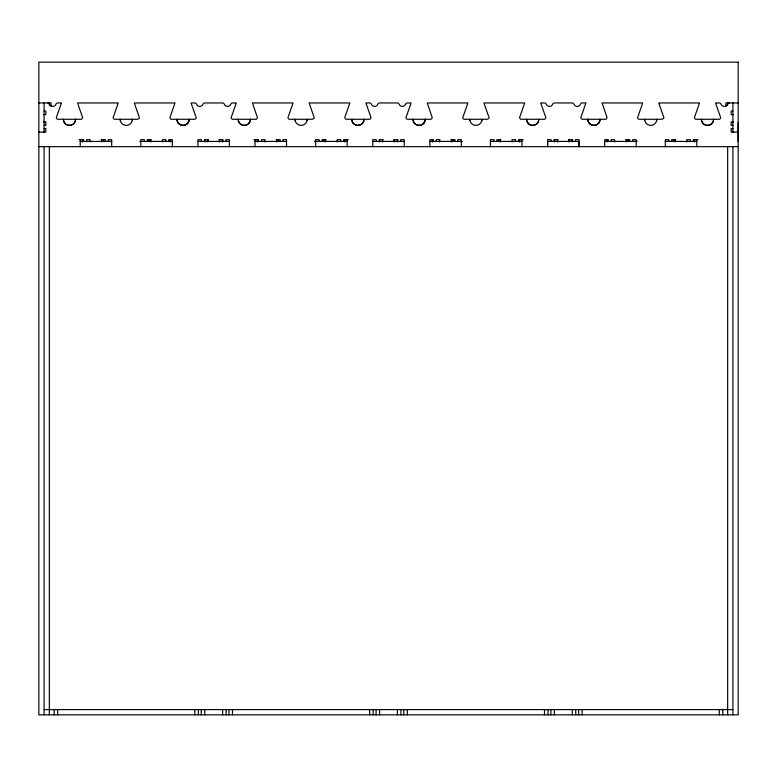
<?xml version="1.0" encoding="UTF-8"?>
<svg xmlns="http://www.w3.org/2000/svg" width="777" height="777" viewBox="0 0 777 777"><rect width="100%" height="100%" fill="white"/><g stroke="black" fill="none" stroke-linecap="round" stroke-linejoin="round"><path stroke-width="1.17" d="M738.15 141.414L738.15 122.766M132.275 120.386L132.381 119.269A6.119 6.119 0 0 1 126.262 125.388A6.119 6.119 0 0 1 120.144 119.269L120.25 120.386M307.1 120.386L307.206 119.269A6.119 6.119 0 0 1 301.087 125.388A6.119 6.119 0 0 1 294.969 119.269L295.075 120.386M481.925 120.386L482.031 119.269A6.119 6.119 0 0 1 475.912 125.388A6.119 6.119 0 0 1 469.794 119.269L469.9 120.386M656.75 120.386L656.856 119.269A6.119 6.119 0 0 1 650.737 125.388A6.119 6.119 0 0 1 644.619 119.269L644.725 120.386M73.796 123.592L74.563 122.669M248.621 123.592L249.388 122.669M423.446 123.592L424.213 122.669M598.271 123.592L599.038 122.669M187.199 123.776L187.879 123.028M362.024 123.776L362.704 123.028M536.849 123.776L537.529 123.028M711.674 123.776L712.354 123.028M38.85 102.953L51.088 102.953L51.088 106.449M738.15 102.953L725.912 102.953L725.912 106.449M44.095 111.111L45.843 111.111L45.843 114.607L43.512 114.607M732.905 111.111L731.157 111.111L731.157 114.607L733.488 114.607M43.512 121.892L45.843 121.892L45.843 125.388L44.095 125.388M733.488 121.892L731.157 121.892L731.157 125.388L732.905 125.388M44.095 128.594L45.843 128.594L45.843 132.09L38.85 132.09M732.905 128.594L731.157 128.594L731.157 132.09L738.15 132.09M79.06 139.666L83.722 139.666L83.722 141.414M101.204 139.666L105.284 139.666L105.284 141.414M151.321 139.666L147.241 139.666L147.241 141.414M218.92 139.666L222.999 139.666L222.999 141.414M253.885 139.666L258.547 139.666L258.547 141.414M276.029 139.666L280.108 139.666L280.108 141.414M326.146 139.666L322.067 139.666L322.067 141.414M348.29 139.666L343.628 139.666L343.628 141.414M383.255 139.666L379.176 139.666L379.176 141.414M450.854 139.666L454.933 139.666L454.933 141.414M500.971 139.666L496.892 139.666L496.892 141.414M523.115 139.666L518.453 139.666L518.453 141.414M558.08 139.666L554.001 139.666L554.001 141.414M625.679 139.666L629.758 139.666L629.758 141.414M675.796 139.666L671.716 139.666L671.716 141.414M697.94 139.666L693.278 139.666L693.278 141.414M80.225 141.414L111.694 141.414M139.666 141.414L172.3 141.414M197.941 141.414L229.409 141.414M255.05 141.414L286.519 141.414M314.491 141.414L347.125 141.414M372.766 141.414L404.234 141.414M429.875 141.414L462.509 141.414M490.481 141.414L521.95 141.414M604.7 141.414L637.334 141.414M665.306 141.414L696.775 141.414M38.85 146.659L738.15 146.659M44.095 709.595L732.905 709.595M589.121 123.028L589.801 123.776M414.296 123.028L414.976 123.776M239.471 123.028L240.151 123.776M64.646 123.028L65.326 123.776M702.437 122.669L703.204 123.592M527.612 122.669L528.379 123.592M352.787 122.669L353.554 123.592M177.962 122.669L178.729 123.592M732.905 102.953L732.905 132.517M732.905 146.659L732.905 714.84M727.66 102.953L727.66 105.322M727.66 146.659L727.66 714.84M722.824 709.595L722.824 714.84M719.327 709.595L719.327 714.84M696.775 139.666L696.775 146.659M694.444 139.666L694.444 141.997M690.364 141.414L690.364 139.666L686.868 139.666L686.868 141.997M675.213 139.666L675.213 141.997M673.465 139.666L673.465 141.414M668.803 141.414L668.803 139.666L665.306 139.666L665.306 146.659M636.169 146.659L636.169 139.666L632.672 139.666L632.672 141.414M628.01 139.666L628.01 141.414M626.262 139.666L626.262 141.997M614.607 141.997L614.607 139.666L611.111 139.666L611.111 141.414M608.197 141.414L608.197 139.666L604.7 139.666L604.7 146.659M607.031 139.666L607.031 141.997M582.148 709.595L582.148 714.84M578.651 709.595L578.651 714.84M575.757 709.595L575.757 714.84M575.563 141.414L575.563 139.666L579.059 139.666L579.059 146.659L579.059 141.414L547.591 141.414L547.591 146.659L547.591 139.666L551.087 139.666L551.087 141.414M572.649 141.414L572.649 139.666L568.57 139.666L568.57 141.414M572.26 709.595L572.26 714.84M572.066 139.666L572.066 141.997M569.152 139.666L569.152 141.997M557.497 139.666L557.497 141.997M554.584 139.666L554.584 141.997M554.389 709.595L554.389 714.84M550.893 709.595L550.893 714.84M547.999 709.595L547.999 714.84M544.502 709.595L544.502 714.84M521.95 139.666L521.95 146.659M519.619 139.666L519.619 141.997M515.539 141.414L515.539 139.666L512.043 139.666L512.043 141.997M500.388 139.666L500.388 141.997M498.64 139.666L498.64 141.414M493.978 141.414L493.978 139.666L490.481 139.666L490.481 146.659M461.344 146.659L461.344 139.666L457.847 139.666L457.847 141.414M453.185 139.666L453.185 141.414M451.437 139.666L451.437 141.997M439.782 141.997L439.782 139.666L436.285 139.666L436.285 141.414M433.372 141.414L433.372 139.666L429.875 139.666L429.875 146.659M432.206 139.666L432.206 141.997M407.323 709.595L407.323 714.84M404.234 146.659L404.234 139.666L400.738 139.666L400.738 141.414M403.826 709.595L403.826 714.84M400.932 709.595L400.932 714.84M397.824 141.414L397.824 139.666L393.745 139.666L393.745 141.414M397.435 709.595L397.435 714.84M397.241 139.666L397.241 141.997M394.327 139.666L394.327 141.997M382.672 139.666L382.672 141.997M379.759 139.666L379.759 141.997M379.565 709.595L379.565 714.84M376.262 141.414L376.262 139.666L372.766 139.666L372.766 146.659M376.068 709.595L376.068 714.84M373.174 709.595L373.174 714.84M369.677 709.595L369.677 714.84M347.125 139.666L347.125 146.659M344.794 139.666L344.794 141.997M340.714 141.414L340.714 139.666L337.218 139.666L337.218 141.997M325.563 139.666L325.563 141.997M323.815 139.666L323.815 141.414M319.153 141.414L319.153 139.666L315.656 139.666L315.656 146.659M286.519 146.659L286.519 139.666L283.022 139.666L283.022 141.414M278.36 139.666L278.36 141.414M276.612 139.666L276.612 141.997M264.957 141.997L264.957 139.666L261.46 139.666L261.46 141.414M257.381 139.666L257.381 141.997M255.05 139.666L255.05 146.659M232.498 709.595L232.498 714.84M229.409 146.659L229.409 139.666L225.913 139.666L225.913 141.414M229.001 709.595L229.001 714.84M226.107 709.595L226.107 714.84M222.61 709.595L222.61 714.84M222.416 139.666L222.416 141.997M219.502 139.666L219.502 141.997M208.43 141.414L208.43 139.666L204.351 139.666L204.351 141.414M207.847 139.666L207.847 141.997M204.934 139.666L204.934 141.997M204.739 709.595L204.739 714.84M201.437 141.414L201.437 139.666L197.941 139.666L197.941 146.659M201.243 709.595L201.243 714.84M198.349 709.595L198.349 714.84M194.852 709.595L194.852 714.84M172.3 146.659L172.3 139.666L168.803 139.666L168.803 141.414M169.969 139.666L169.969 141.997M165.889 141.414L165.889 139.666L162.393 139.666L162.393 141.997M150.738 139.666L150.738 141.997M148.99 139.666L148.99 141.414M144.328 141.414L144.328 139.666L140.831 139.666L140.831 146.659M111.694 146.659L111.694 139.666L108.197 139.666L108.197 141.414M103.535 139.666L103.535 141.414M101.787 139.666L101.787 141.997M90.132 141.997L90.132 139.666L86.635 139.666L86.635 141.414M82.556 139.666L82.556 141.997M80.225 139.666L80.225 146.659M57.673 709.595L57.673 714.84M54.176 709.595L54.176 714.84M49.339 102.953L49.339 105.322M49.339 146.659L49.339 714.84M44.095 102.953L44.095 132.517M44.095 146.659L44.095 714.84M47.785 102.953A1.748 1.748 0 0 1 49.427 104.118A3.496 3.496 0 0 0 56.022 104.118A1.748 1.748 0 0 1 57.673 102.953L61.364 102.953A1.739 1.739 0 0 1 61.286 103.458L56.362 117.521A1.748 1.748 0 0 0 56.643 118.483L56.876 118.755A1.748 1.748 0 0 0 58.11 119.269L80.837 119.269A1.748 1.748 0 0 0 82.071 118.755L82.585 117.521L77.583 102.953L118.143 102.953A1.739 1.739 0 0 1 118.075 103.458L113.151 117.521A1.758 1.758 0 0 0 113.432 118.473L113.937 118.988A1.758 1.758 0 0 0 114.899 119.269L137.626 119.269L139.093 118.473A1.758 1.758 0 0 0 139.374 117.521L134.45 103.458A1.739 1.739 0 0 1 134.382 102.953L174.942 102.953A1.739 1.739 0 0 1 174.864 103.458L169.94 117.521L170.454 118.755A1.748 1.748 0 0 0 171.688 119.269L194.415 119.269A1.729 1.729 0 0 0 195.658 118.755L195.882 118.473A1.729 1.729 0 0 0 196.163 117.521L191.239 103.458A1.739 1.739 0 0 1 191.171 102.953L194.852 102.953A1.748 1.748 0 0 1 196.503 104.118A3.496 3.496 0 0 0 203.098 104.118A1.748 1.748 0 0 1 204.739 102.953L222.61 102.953A1.748 1.748 0 0 1 224.252 104.118A3.496 3.496 0 0 0 230.847 104.118A1.748 1.748 0 0 1 232.498 102.953L236.189 102.953A1.739 1.739 0 0 1 236.111 103.458L231.187 117.521A1.748 1.748 0 0 0 231.468 118.483L231.701 118.755A1.748 1.748 0 0 0 232.935 119.269L255.662 119.269A1.748 1.748 0 0 0 256.896 118.755L257.41 117.521L252.408 102.953L292.968 102.953A1.739 1.739 0 0 1 292.9 103.458L287.976 117.521A1.758 1.758 0 0 0 288.257 118.473L288.762 118.988A1.758 1.758 0 0 0 289.724 119.269L312.451 119.269L313.918 118.473A1.758 1.758 0 0 0 314.199 117.521L309.275 103.458A1.739 1.739 0 0 1 309.207 102.953L349.767 102.953A1.739 1.739 0 0 1 349.689 103.458L344.765 117.521L345.279 118.755A1.748 1.748 0 0 0 346.513 119.269L369.24 119.269A1.729 1.729 0 0 0 370.483 118.755L370.707 118.473A1.729 1.729 0 0 0 370.988 117.521L366.064 103.458A1.739 1.739 0 0 1 365.996 102.953L369.677 102.953A1.748 1.748 0 0 1 371.328 104.118A3.496 3.496 0 0 0 377.923 104.118A1.748 1.748 0 0 1 379.565 102.953L397.435 102.953A1.748 1.748 0 0 1 399.077 104.118A3.496 3.496 0 0 0 405.672 104.118A1.748 1.748 0 0 1 407.323 102.953L411.004 102.953A1.739 1.739 0 0 1 410.936 103.458L406.012 117.521A1.748 1.748 0 0 0 406.293 118.483L406.526 118.755A1.748 1.748 0 0 0 407.76 119.269L430.487 119.269A1.748 1.748 0 0 0 431.721 118.755L432.235 117.521L427.233 102.953L467.793 102.953A1.739 1.739 0 0 1 467.725 103.458L462.801 117.521A1.758 1.758 0 0 0 463.082 118.473L463.587 118.988A1.758 1.758 0 0 0 464.549 119.269L487.276 119.269L488.743 118.473A1.758 1.758 0 0 0 489.024 117.521L484.1 103.458A1.739 1.739 0 0 1 484.032 102.953L524.592 102.953A1.739 1.739 0 0 1 524.514 103.458L519.59 117.521L520.104 118.755A1.748 1.748 0 0 0 521.338 119.269L544.065 119.269A1.729 1.729 0 0 0 545.308 118.755L545.532 118.473A1.729 1.729 0 0 0 545.813 117.521L540.889 103.458A1.739 1.739 0 0 1 540.821 102.953L544.502 102.953A1.748 1.748 0 0 1 546.153 104.118A3.496 3.496 0 0 0 552.748 104.118A1.748 1.748 0 0 1 554.389 102.953L572.26 102.953A1.748 1.748 0 0 1 573.902 104.118A3.496 3.496 0 0 0 580.497 104.118A1.748 1.748 0 0 1 582.148 102.953L585.829 102.953A1.739 1.739 0 0 1 585.761 103.458L580.837 117.521A1.748 1.748 0 0 0 581.118 118.483L581.351 118.755A1.748 1.748 0 0 0 582.585 119.269L605.312 119.269A1.748 1.748 0 0 0 606.546 118.755L607.06 117.521L602.058 102.953L642.618 102.953A1.739 1.739 0 0 1 642.55 103.458L637.626 117.521A1.758 1.758 0 0 0 637.907 118.473L638.412 118.988A1.758 1.758 0 0 0 639.374 119.269L662.101 119.269L663.568 118.473A1.758 1.758 0 0 0 663.849 117.521L658.925 103.458A1.739 1.739 0 0 1 658.857 102.953L699.417 102.953A1.739 1.739 0 0 1 699.339 103.458L694.415 117.521L694.929 118.755A1.748 1.748 0 0 0 696.163 119.269L718.89 119.269A1.729 1.729 0 0 0 720.133 118.755L720.357 118.473A1.729 1.729 0 0 0 720.638 117.521L715.714 103.458A1.739 1.739 0 0 1 715.646 102.953L719.327 102.953A1.748 1.748 0 0 1 720.978 104.118A3.496 3.496 0 0 0 727.573 104.118A1.748 1.748 0 0 1 729.214 102.953M738.15 62.16L38.85 62.16L38.85 714.84L738.15 714.84L738.15 62.16M357.876 125.388A6.119 6.119 0 0 0 363.995 119.269A6.109 6.109 0 0 1 357.886 125.379A6.119 6.119 0 0 1 351.758 119.269A6.109 6.109 0 0 0 357.886 125.379M244.299 125.388A6.119 6.119 0 0 0 250.417 119.269A6.119 6.119 0 0 1 244.299 125.388A6.119 6.119 0 0 1 238.17 119.269A6.119 6.119 0 0 0 244.299 125.388M183.051 125.388A6.119 6.119 0 0 0 189.17 119.269A6.109 6.109 0 0 1 183.061 125.379A6.119 6.119 0 0 1 176.933 119.269A6.109 6.109 0 0 0 183.061 125.379M69.474 125.388A6.119 6.119 0 0 0 75.592 119.269A6.119 6.119 0 0 1 69.474 125.388A6.119 6.119 0 0 1 63.345 119.269A6.119 6.119 0 0 0 69.474 125.388M707.526 125.388A6.119 6.119 0 0 0 713.645 119.269A6.109 6.109 0 0 1 707.536 125.379A6.119 6.119 0 0 1 701.408 119.269A6.109 6.109 0 0 0 707.536 125.379M593.949 125.388A6.119 6.119 0 0 0 600.067 119.269A6.119 6.119 0 0 1 593.949 125.388A6.119 6.119 0 0 1 587.82 119.269A6.119 6.119 0 0 0 593.949 125.388M532.701 125.388A6.119 6.119 0 0 0 538.82 119.269A6.109 6.109 0 0 1 532.711 125.379A6.119 6.119 0 0 1 526.583 119.269A6.109 6.109 0 0 0 532.711 125.379M419.124 125.388A6.119 6.119 0 0 0 425.242 119.269A6.119 6.119 0 0 1 419.124 125.388A6.119 6.119 0 0 1 412.995 119.269A6.119 6.119 0 0 0 419.124 125.388"/></g></svg>
